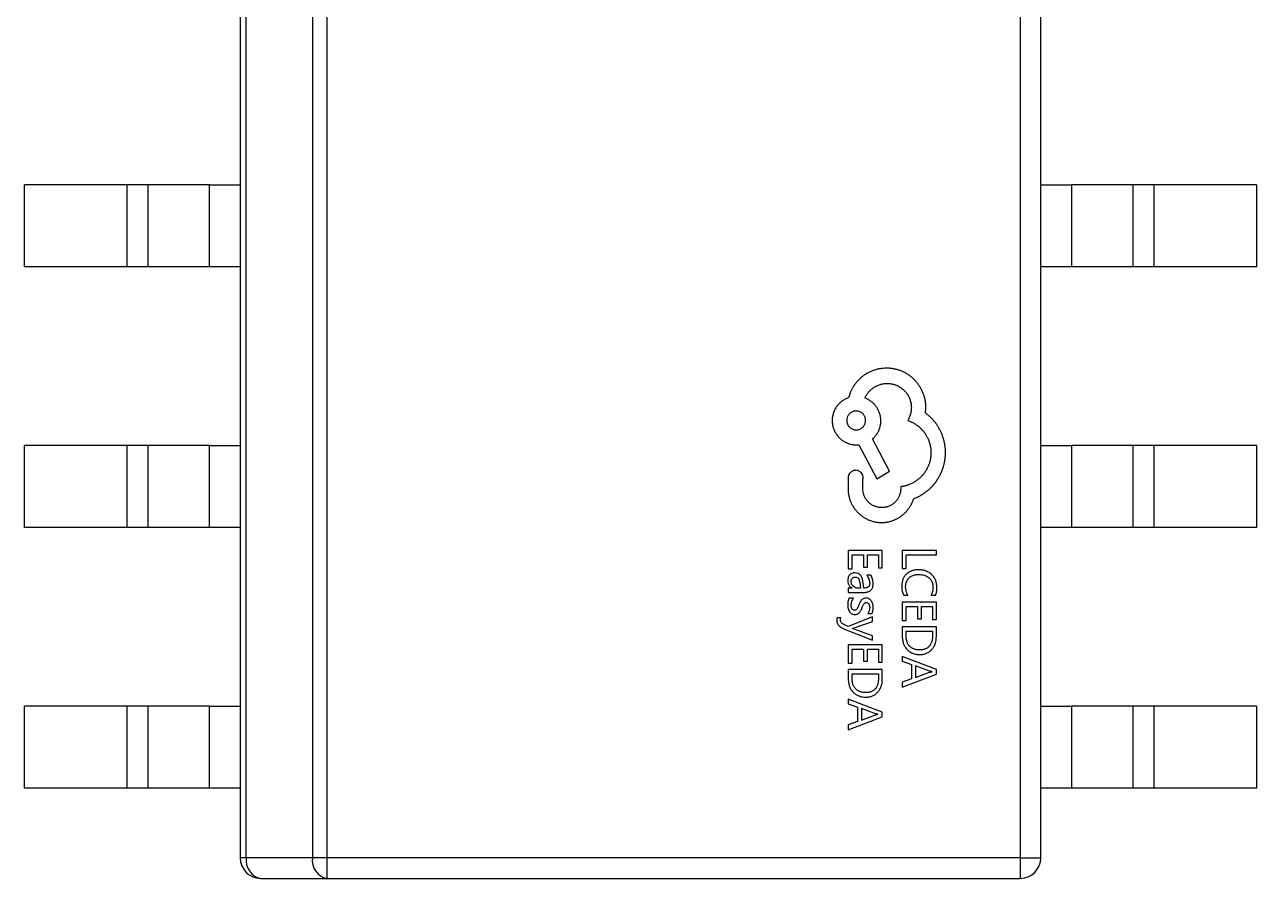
# Model space of a CAD drawing. Header units: millimetres. Extents: x 5 to 415, y 5 to 292.
# Drawn here: x 157.74 to 163.74, y 224.05 to 228.21 of the extents above; entities that cross this region are included whole.
import ezdxf

# ---------------------------------------------------------------- set-up
doc = ezdxf.new("R2010")
doc.units = ezdxf.units.MM

msp = doc.modelspace()

# ---------------------------------------------------------------- linework, layer by layer
at = {"color": 7, "linetype": 'Continuous', "lineweight": 25}
for p, q in [((158.7892, 232.8501), (158.7892, 224.1501)), ((158.8185, 224.1501), (158.8185, 232.8501)), ((159.1409, 232.8501), (159.1409, 224.1501)), ((159.2116, 232.8501), (159.2116, 224.1501)), ((162.5892, 232.8501), (162.5892, 224.1501)), ((162.6892, 224.1501), (162.6892, 232.8501)), ((157.7392, 227.0301), (157.7392, 227.4301)), ((158.2392, 227.4301), (157.7392, 227.4301)), ((158.2392, 227.0301), (158.2392, 227.4301)), ((158.3392, 227.4301), (158.2392, 227.4301)), ((158.3392, 227.4301), (158.3392, 227.0301)), ((158.6392, 227.4301), (158.3392, 227.4301)), ((158.6392, 227.4301), (158.7892, 227.4301)), ((158.6392, 227.0301), (158.6392, 227.4301)), ((162.6892, 227.4301), (162.8392, 227.4301)), ((162.8392, 227.4301), (162.8392, 227.0301)), ((163.1392, 227.4301), (162.8392, 227.4301)), ((163.1392, 227.0301), (163.1392, 227.4301)), ((163.2392, 227.4301), (163.1392, 227.4301)), ((163.2392, 227.4301), (163.2392, 227.0301)), ((163.7392, 227.4301), (163.2392, 227.4301)), ((163.7392, 227.4301), (163.7392, 227.0301)), ((158.2392, 227.0301), (157.7392, 227.0301)), ((158.3392, 227.0301), (158.2392, 227.0301)), ((158.6392, 227.0301), (158.3392, 227.0301)), ((158.7892, 227.0301), (158.6392, 227.0301)), ((162.8392, 227.0301), (162.6892, 227.0301)), ((163.1392, 227.0301), (162.8392, 227.0301)), ((163.2392, 227.0301), (163.1392, 227.0301)), ((163.7392, 227.0301), (163.2392, 227.0301)), ((157.7392, 225.7601), (157.7392, 226.1601)), ((158.2392, 226.1601), (157.7392, 226.1601)), ((158.2392, 225.7601), (158.2392, 226.1601)), ((158.3392, 226.1601), (158.2392, 226.1601)), ((158.3392, 226.1601), (158.3392, 225.7601)), ((158.6392, 226.1601), (158.3392, 226.1601)), ((158.6392, 226.1601), (158.7892, 226.1601)), ((158.6392, 225.7601), (158.6392, 226.1601)), ((161.7908, 226.1627), (161.8026, 226.1627)), ((161.8026, 226.1627), (161.8899, 225.9976)), ((161.9524, 226.0341), (161.8699, 226.1922)), ((162.6892, 226.1601), (162.8392, 226.1601)), ((162.8392, 226.1601), (162.8392, 225.7601)), ((163.1392, 226.1601), (162.8392, 226.1601)), ((163.1392, 225.7601), (163.1392, 226.1601)), ((163.2392, 226.1601), (163.1392, 226.1601)), ((163.2392, 226.1601), (163.2392, 225.7601)), ((163.7392, 226.1601), (163.2392, 226.1601)), ((163.7392, 226.1601), (163.7392, 225.7601)), ((161.8899, 225.9976), (161.9524, 226.0341)), ((161.7507, 226.0046), (161.7507, 225.935)), ((161.8227, 225.9421), (161.8227, 225.9952)), ((162.0067, 225.9586), (162.0067, 225.9492)), ((158.2392, 225.7601), (157.7392, 225.7601)), ((158.3392, 225.7601), (158.2392, 225.7601)), ((158.6392, 225.7601), (158.3392, 225.7601)), ((158.7892, 225.7601), (158.6392, 225.7601)), ((162.8392, 225.7601), (162.6892, 225.7601)), ((163.1392, 225.7601), (162.8392, 225.7601)), ((163.2392, 225.7601), (163.1392, 225.7601)), ((163.7392, 225.7601), (163.2392, 225.7601)), ((161.7513, 225.6482), (161.7513, 225.559)), ((161.9172, 225.6482), (161.7513, 225.6482)), ((161.7702, 225.6268), (161.826, 225.6268)), ((161.7702, 225.559), (161.7702, 225.6268)), ((161.826, 225.6268), (161.826, 225.5675)), ((161.845, 225.6268), (161.8981, 225.6268)), ((161.845, 225.5675), (161.845, 225.6268)), ((161.8981, 225.6268), (161.8981, 225.5628)), ((161.9172, 225.5628), (161.9172, 225.6482)), ((162.0145, 225.6482), (162.0145, 225.5607)), ((162.1804, 225.6482), (162.0145, 225.6482)), ((162.0334, 225.6268), (162.1804, 225.6268)), ((162.0334, 225.5607), (162.0334, 225.6268)), ((162.1804, 225.6268), (162.1804, 225.6482)), ((161.7513, 225.559), (161.7702, 225.559)), ((161.826, 225.5675), (161.845, 225.5675)), ((161.8981, 225.5628), (161.9172, 225.5628)), ((162.0145, 225.5607), (162.0334, 225.5607)), ((161.807, 225.4924), (161.8108, 225.4647)), ((161.8266, 225.4647), (161.8217, 225.4998)), ((161.8615, 225.5275), (161.8413, 225.5275)), ((161.7513, 225.4647), (161.7513, 225.4439)), ((161.7696, 225.4647), (161.7513, 225.4647)), ((161.7513, 225.4439), (161.8276, 225.4439)), ((161.8108, 225.4647), (161.7994, 225.4647)), ((162.0214, 225.4298), (162.0419, 225.4298)), ((162.154, 225.4298), (162.1764, 225.4298)), ((161.7769, 225.4158), (161.7555, 225.4158)), ((162.0145, 225.3965), (162.0145, 225.3073)), ((162.1804, 225.3965), (162.0145, 225.3965)), ((162.0334, 225.3751), (162.0892, 225.3751)), ((162.0334, 225.3073), (162.0334, 225.3751)), ((162.0892, 225.3751), (162.0892, 225.3158)), ((162.1082, 225.3751), (162.1613, 225.3751)), ((162.1082, 225.3158), (162.1082, 225.3751)), ((162.1613, 225.3751), (162.1613, 225.3111)), ((162.1804, 225.3111), (162.1804, 225.3965)), ((161.7157, 225.3206), (161.6972, 225.3206)), ((161.8698, 225.3249), (161.7516, 225.2784)), ((161.7807, 225.2707), (161.8698, 225.3017)), ((161.8471, 225.3414), (161.8673, 225.3414)), ((161.8698, 225.3017), (161.8698, 225.3249)), ((162.0145, 225.3073), (162.0334, 225.3073)), ((162.0892, 225.3158), (162.1082, 225.3158)), ((162.1613, 225.3111), (162.1804, 225.3111)), ((161.7516, 225.2784), (161.73, 225.2876)), ((161.7334, 225.265), (161.8698, 225.2112)), ((161.771, 225.2682), (161.7807, 225.2707)), ((161.8698, 225.2327), (161.7806, 225.2651)), ((162.0145, 225.276), (162.0145, 225.2304)), ((162.1804, 225.276), (162.0145, 225.276)), ((162.0334, 225.2546), (162.1613, 225.2546)), ((162.0334, 225.2305), (162.0334, 225.2546)), ((162.1613, 225.2546), (162.1613, 225.2295)), ((162.1804, 225.2287), (162.1804, 225.276)), ((161.7513, 225.1888), (161.7513, 225.0996)), ((161.9172, 225.1888), (161.7513, 225.1888)), ((161.8698, 225.2112), (161.8698, 225.2327)), ((161.9172, 225.1034), (161.9172, 225.1888)), ((161.7702, 225.1674), (161.826, 225.1674)), ((161.7702, 225.0996), (161.7702, 225.1674)), ((161.826, 225.1674), (161.826, 225.1081)), ((161.845, 225.1674), (161.8981, 225.1674)), ((161.845, 225.1081), (161.845, 225.1674)), ((161.8981, 225.1674), (161.8981, 225.1034)), ((162.0145, 225.1317), (162.0145, 225.1081)), ((162.1804, 225.0685), (162.0145, 225.1317)), ((161.7513, 225.0996), (161.7702, 225.0996)), ((161.7513, 225.0682), (161.7513, 225.0226)), ((161.9172, 225.0682), (161.7513, 225.0682)), ((161.826, 225.1081), (161.845, 225.1081)), ((161.8981, 225.1034), (161.9172, 225.1034)), ((161.9172, 225.0209), (161.9172, 225.0682)), ((162.0145, 225.1081), (162.0599, 225.0921)), ((162.0599, 225.0921), (162.0599, 225.023)), ((162.0786, 225.0853), (162.0786, 225.0297)), ((162.1476, 225.0605), (162.0786, 225.0853)), ((162.1804, 225.0456), (162.1804, 225.0685)), ((161.7702, 225.0468), (161.8981, 225.0468)), ((161.7702, 225.0227), (161.7702, 225.0468)), ((161.8981, 225.0468), (161.8981, 225.0218)), ((162.0145, 224.9825), (162.1804, 225.0456)), ((162.0599, 225.023), (162.0145, 225.0061)), ((162.0145, 225.0061), (162.0145, 224.9825)), ((162.0786, 225.0297), (162.1476, 225.0547)), ((157.7392, 224.4901), (157.7392, 224.8901)), ((158.2392, 224.8901), (157.7392, 224.8901)), ((158.2392, 224.4901), (158.2392, 224.8901)), ((158.3392, 224.8901), (158.2392, 224.8901)), ((158.3392, 224.8901), (158.3392, 224.4901)), ((158.6392, 224.8901), (158.3392, 224.8901)), ((158.6392, 224.8901), (158.7892, 224.8901)), ((158.6392, 224.4901), (158.6392, 224.8901)), ((161.7513, 224.924), (161.7513, 224.9003)), ((161.9172, 224.8608), (161.7513, 224.924)), ((161.7513, 224.9003), (161.7967, 224.8844)), ((161.7967, 224.8844), (161.7967, 224.8153)), ((162.6892, 224.8901), (162.8392, 224.8901)), ((162.8392, 224.8901), (162.8392, 224.4901)), ((163.1392, 224.8901), (162.8392, 224.8901)), ((163.1392, 224.4901), (163.1392, 224.8901)), ((163.2392, 224.8901), (163.1392, 224.8901)), ((163.2392, 224.8901), (163.2392, 224.4901)), ((163.7392, 224.8901), (163.2392, 224.8901)), ((163.7392, 224.8901), (163.7392, 224.4901)), ((161.7513, 224.7747), (161.9172, 224.8379)), ((161.8154, 224.8776), (161.8154, 224.8219)), ((161.8844, 224.8528), (161.8154, 224.8776)), ((161.8154, 224.8219), (161.8844, 224.847)), ((161.9172, 224.8379), (161.9172, 224.8608)), ((161.7967, 224.8153), (161.7513, 224.7984)), ((161.7513, 224.7984), (161.7513, 224.7747)), ((158.2392, 224.4901), (157.7392, 224.4901)), ((158.3392, 224.4901), (158.2392, 224.4901)), ((158.6392, 224.4901), (158.3392, 224.4901)), ((158.7892, 224.4901), (158.6392, 224.4901)), ((162.8392, 224.4901), (162.6892, 224.4901)), ((163.1392, 224.4901), (162.8392, 224.4901)), ((163.2392, 224.4901), (163.1392, 224.4901)), ((163.7392, 224.4901), (163.2392, 224.4901)), ((158.8185, 224.1501), (158.7892, 224.1501)), ((159.1409, 224.1501), (158.8185, 224.1501)), ((159.2116, 224.1501), (159.1409, 224.1501)), ((162.5892, 224.1501), (159.2116, 224.1501)), ((159.2116, 224.1501), (159.2116, 224.0501)), ((162.5892, 224.1501), (162.5892, 224.0501)), ((162.5892, 224.1501), (162.6892, 224.1501)), ((158.8892, 224.0501), (159.2116, 224.0501)), ((159.2116, 224.0501), (162.5892, 224.0501))]:
    msp.add_line(p, q, dxfattribs=at)
for centre, radius, start, end in [((158.8892, 224.1501), 0.1, 180, 270), ((158.9069, 224.1376), 0.0893, 171.95053, 258.57825), ((159.2293, 224.1376), 0.0893, 171.95053, 258.57825), ((162.5892, 224.1501), 0.1, 270, 0)]:
    msp.add_arc(centre, radius, start, end, dxfattribs=at)
for points, knots in [([(161.9383, 226.5366), (161.9376, 226.5366), (161.9343, 226.5366), (161.9256, 226.5363), (161.915, 226.5353), (161.9044, 226.5336), (161.8966, 226.532), (161.8888, 226.5301), (161.8811, 226.5278), (161.8735, 226.5253), (161.8661, 226.5224), (161.8587, 226.5192), (161.8515, 226.5158), (161.8421, 226.5107), (161.833, 226.5051), (161.8243, 226.499), (161.8172, 226.4935), (161.8124, 226.4894), (161.8097, 226.487)], [0, 0, 0, 0, 0.014197, 0.070997, 0.184674, 0.241474, 0.298274, 0.355074, 0.411874, 0.468674, 0.525473, 0.582273, 0.639073, 0.695873, 0.809545, 0.866345, 0.923145, 1, 1, 1, 1]), ([(162.0727, 226.4811), (162.0723, 226.4816), (162.0699, 226.484), (162.0636, 226.4899), (162.0553, 226.4967), (162.0467, 226.5029), (162.04, 226.5073), (162.0331, 226.5115), (162.0237, 226.5166), (162.0141, 226.5211), (162.0041, 226.525), (161.9965, 226.5276), (161.9889, 226.5298), (161.9811, 226.5318), (161.973, 226.5335), (161.9646, 226.5348), (161.953, 226.5362), (161.9442, 226.5364), (161.9383, 226.5366)], [0, 0, 0, 0, 0.013404, 0.067029, 0.174353, 0.227978, 0.281604, 0.335229, 0.388854, 0.496176, 0.549802, 0.603427, 0.657052, 0.710677, 0.764302, 0.822924, 0.881546, 1, 1, 1, 1]), ([(161.8097, 226.487), (161.8092, 226.4866), (161.8068, 226.4843), (161.8025, 226.4801), (161.797, 226.4743), (161.7917, 226.4683), (161.7867, 226.4621), (161.7827, 226.4567), (161.7789, 226.4512), (161.7753, 226.4456), (161.772, 226.4398), (161.7688, 226.434), (161.7658, 226.428), (161.7625, 226.4207), (161.76, 226.4145), (161.7577, 226.408), (161.7554, 226.4012), (161.7539, 226.3955), (161.7531, 226.3927)], [0, 0, 0, 0, 0.01792, 0.089613, 0.161307, 0.233002, 0.304696, 0.376392, 0.412233, 0.483929, 0.555625, 0.591466, 0.663162, 0.734857, 0.806552, 0.842393, 0.921121, 1, 1, 1, 1]), ([(161.8321, 226.3915), (161.8324, 226.3921), (161.8338, 226.3951), (161.8366, 226.4005), (161.8407, 226.4073), (161.8468, 226.4161), (161.8538, 226.4242), (161.8615, 226.4317), (161.8676, 226.4368), (161.874, 226.4416), (161.8808, 226.4459), (161.8878, 226.4498), (161.8951, 226.4531), (161.9025, 226.456), (161.9102, 226.4583), (161.918, 226.4601), (161.9281, 226.4618), (161.9357, 226.4621), (161.9406, 226.4623)], [0, 0, 0, 0, 0.014617, 0.073117, 0.131616, 0.190115, 0.307299, 0.365799, 0.424298, 0.482798, 0.541299, 0.5998, 0.658302, 0.716804, 0.775306, 0.833809, 0.892312, 1, 1, 1, 1]), ([(161.9406, 226.4623), (161.9413, 226.4623), (161.9446, 226.4622), (161.9493, 226.462), (161.9559, 226.4613), (161.9612, 226.4605), (161.9677, 226.4591), (161.9729, 226.4578), (161.9793, 226.4558), (161.9843, 226.4539), (161.9904, 226.4512), (161.9952, 226.4489), (161.9998, 226.4463), (162.0044, 226.4435), (162.0088, 226.4405), (162.0141, 226.4365), (162.0182, 226.433), (162.0231, 226.4285), (162.0268, 226.4247), (162.0304, 226.4207), (162.0338, 226.4166), (162.037, 226.4123), (162.0407, 226.4067), (162.0434, 226.4021), (162.0465, 226.3962), (162.0488, 226.3914), (162.0508, 226.3865), (162.0526, 226.3814), (162.0542, 226.3763), (162.0558, 226.3699), (162.0569, 226.3646), (162.0578, 226.3582), (162.0584, 226.3519), (162.0585, 226.3468), (162.0586, 226.3443)], [0, 0, 0, 0, 0.010802, 0.054035, 0.075643, 0.118876, 0.140483, 0.183717, 0.205324, 0.248558, 0.270165, 0.313398, 0.335005, 0.356612, 0.399845, 0.421452, 0.464685, 0.486292, 0.529524, 0.551131, 0.572738, 0.615971, 0.637578, 0.680811, 0.702418, 0.745651, 0.767258, 0.788866, 0.832099, 0.853707, 0.89694, 0.918547, 0.95919, 1, 1, 1, 1]), ([(162.1293, 226.3455), (162.1293, 226.3462), (162.1293, 226.3495), (162.1291, 226.3582), (162.1281, 226.3688), (162.1264, 226.3793), (162.1248, 226.3872), (162.1229, 226.395), (162.1199, 226.4052), (162.1163, 226.4153), (162.112, 226.4251), (162.1085, 226.4322), (162.1047, 226.4393), (162.0992, 226.4485), (162.0932, 226.4573), (162.0867, 226.4657), (162.0805, 226.4731), (162.0757, 226.4781), (162.0727, 226.4811)], [0, 0, 0, 0, 0.01326, 0.066309, 0.172479, 0.225529, 0.278579, 0.331629, 0.384679, 0.49085, 0.5439, 0.59695, 0.65, 0.70305, 0.809217, 0.862266, 0.915316, 1, 1, 1, 1]), ([(161.7531, 226.3927), (161.7525, 226.3925), (161.7493, 226.3914), (161.7412, 226.3883), (161.7316, 226.3834), (161.7227, 226.3776), (161.7163, 226.3727), (161.7103, 226.3675), (161.7046, 226.3618), (161.6993, 226.3558), (161.6929, 226.3472), (161.6873, 226.3381), (161.6827, 226.3284), (161.6798, 226.321), (161.6773, 226.3134), (161.6754, 226.3056), (161.6734, 226.2947), (161.6731, 226.2863), (161.6729, 226.2806)], [0, 0, 0, 0, 0.013585, 0.067955, 0.176899, 0.231269, 0.285638, 0.340008, 0.394376, 0.448745, 0.503113, 0.612039, 0.666407, 0.720775, 0.775143, 0.82951, 0.883877, 1, 1, 1, 1]), ([(161.91, 226.2806), (161.91, 226.2813), (161.9099, 226.2846), (161.9095, 226.2933), (161.9078, 226.3039), (161.9051, 226.3142), (161.9025, 226.3218), (161.8994, 226.3292), (161.8958, 226.3364), (161.8918, 226.3433), (161.8857, 226.3521), (161.8788, 226.3603), (161.8712, 226.3678), (161.8651, 226.373), (161.8587, 226.3778), (161.8519, 226.3821), (161.8432, 226.387), (161.8364, 226.3897), (161.8321, 226.3915)], [0, 0, 0, 0, 0.013883, 0.069444, 0.180768, 0.23633, 0.291891, 0.347451, 0.403011, 0.458571, 0.51413, 0.625432, 0.680991, 0.736549, 0.792108, 0.847667, 0.903227, 1, 1, 1, 1]), ([(161.8357, 226.2818), (161.8357, 226.2825), (161.8356, 226.2858), (161.8345, 226.2943), (161.8305, 226.3041), (161.8243, 226.3123), (161.8188, 226.3177), (161.8125, 226.322), (161.8033, 226.3263), (161.7931, 226.3282), (161.7829, 226.3275), (161.7755, 226.3258), (161.7685, 226.3229), (161.7599, 226.3175), (161.7528, 226.31), (161.7477, 226.3012), (161.7445, 226.2925), (161.744, 226.2859), (161.7437, 226.2818)], [0, 0, 0, 0, 0.013878, 0.069594, 0.176493, 0.229597, 0.282702, 0.335565, 0.387894, 0.493681, 0.546541, 0.599021, 0.65128, 0.703536, 0.809128, 0.862576, 0.915576, 1, 1, 1, 1]), ([(162.0586, 226.3443), (162.0586, 226.3436), (162.0586, 226.3403), (162.0582, 226.3343), (162.0572, 226.3264), (162.0557, 226.3185), (162.0536, 226.3108), (162.0511, 226.3032), (162.0472, 226.2933), (162.0434, 226.2864), (162.0409, 226.2818)], [0, 0, 0, 0, 0.030435, 0.152253, 0.274062, 0.395864, 0.517663, 0.639459, 0.761255, 1, 1, 1, 1]), ([(162.127, 226.3184), (162.1271, 226.319), (162.1275, 226.3223), (162.1283, 226.3285), (162.1292, 226.3369), (162.1293, 226.3426), (162.1293, 226.3455)], [0, 0, 0, 0, 0.073401, 0.367008, 0.683048, 1, 1, 1, 1]), ([(161.6729, 226.2806), (161.6729, 226.28), (161.6729, 226.2766), (161.6732, 226.272), (161.6738, 226.2653), (161.6747, 226.26), (161.676, 226.2535), (161.6774, 226.2483), (161.6794, 226.242), (161.6813, 226.237), (161.6839, 226.2309), (161.6863, 226.2261), (161.6889, 226.2214), (161.6917, 226.2169), (161.6947, 226.2125), (161.6987, 226.2071), (161.7021, 226.203), (161.7067, 226.1981), (161.7105, 226.1944), (161.7145, 226.1909), (161.7186, 226.1875), (161.7229, 226.1843), (161.7284, 226.1806), (161.733, 226.1779), (161.7389, 226.1747), (161.7438, 226.1725), (161.7487, 226.1705), (161.7537, 226.1686), (161.7588, 226.1671), (161.7653, 226.1654), (161.7705, 226.1644), (161.777, 226.1635), (161.7833, 226.1628), (161.7883, 226.1627), (161.7908, 226.1627)], [0, 0, 0, 0, 0.010802, 0.054035, 0.075643, 0.118876, 0.140483, 0.183717, 0.205324, 0.248558, 0.270165, 0.313398, 0.335005, 0.356612, 0.399845, 0.421452, 0.464685, 0.486292, 0.529524, 0.551131, 0.572738, 0.615971, 0.637578, 0.680811, 0.702418, 0.745651, 0.767258, 0.788866, 0.832099, 0.853707, 0.89694, 0.918547, 0.95919, 1, 1, 1, 1]), ([(161.7437, 226.2818), (161.7437, 226.2811), (161.7437, 226.2778), (161.7448, 226.2694), (161.7488, 226.2597), (161.7548, 226.2515), (161.7602, 226.2462), (161.7664, 226.2419), (161.7756, 226.2375), (161.7857, 226.2355), (161.7959, 226.236), (161.8033, 226.2376), (161.8104, 226.2405), (161.819, 226.2458), (161.8263, 226.2532), (161.8314, 226.262), (161.8348, 226.2708), (161.8353, 226.2776), (161.8357, 226.2818)], [0, 0, 0, 0, 0.013878, 0.069589, 0.175256, 0.227591, 0.279922, 0.332252, 0.384583, 0.490375, 0.543077, 0.59561, 0.647859, 0.700104, 0.805676, 0.859104, 0.912139, 1, 1, 1, 1]), ([(161.8699, 226.1922), (161.8704, 226.1926), (161.8729, 226.1948), (161.8772, 226.1989), (161.8817, 226.2039), (161.8859, 226.209), (161.8891, 226.2134), (161.8928, 226.2189), (161.8955, 226.2235), (161.8985, 226.2295), (161.9007, 226.2343), (161.9031, 226.2406), (161.9052, 226.2469), (161.9069, 226.2534), (161.9082, 226.2599), (161.909, 226.2652), (161.9098, 226.2725), (161.9099, 226.2772), (161.91, 226.2806)], [0, 0, 0, 0, 0.019963, 0.09986, 0.179758, 0.219687, 0.299584, 0.339514, 0.41941, 0.459339, 0.539234, 0.579164, 0.659059, 0.738952, 0.778882, 0.858775, 0.898704, 1, 1, 1, 1]), ([(162.0409, 226.2818), (162.0415, 226.2816), (162.0447, 226.2805), (162.0503, 226.2784), (162.0564, 226.2757), (162.0624, 226.2728), (162.0683, 226.2698), (162.0741, 226.2664), (162.0797, 226.2628), (162.0841, 226.2598), (162.0895, 226.2559), (162.0947, 226.2517), (162.0997, 226.2473), (162.1046, 226.2427), (162.1083, 226.2389), (162.1129, 226.234), (162.1172, 226.2289), (162.1213, 226.2237), (162.1251, 226.2182), (162.1281, 226.2138), (162.1316, 226.2081), (162.1348, 226.2023), (162.1378, 226.1963), (162.1406, 226.1903), (162.1426, 226.1853), (162.1449, 226.1791), (162.147, 226.1727), (162.1488, 226.1663), (162.1503, 226.1598), (162.1516, 226.1533), (162.1526, 226.1467), (162.1534, 226.1398), (162.154, 226.1326), (162.1541, 226.1267), (162.1541, 226.1238)], [0, 0, 0, 0, 0.00963, 0.048161, 0.086692, 0.105953, 0.144484, 0.183015, 0.202277, 0.240808, 0.260069, 0.2986, 0.337131, 0.356393, 0.394924, 0.414186, 0.452717, 0.491248, 0.51051, 0.549041, 0.568303, 0.606834, 0.645366, 0.664627, 0.703159, 0.72242, 0.760952, 0.799483, 0.818744, 0.857276, 0.895807, 0.915068, 0.957478, 1, 1, 1, 1]), ([(162.1789, 226.2665), (162.1785, 226.267), (162.1766, 226.2697), (162.1713, 226.2766), (162.1644, 226.2848), (162.157, 226.2924), (162.1512, 226.298), (162.1453, 226.3034), (162.1373, 226.3103), (162.1311, 226.3152), (162.127, 226.3184)], [0, 0, 0, 0, 0.027147, 0.135761, 0.353114, 0.46172, 0.570324, 0.678925, 0.787524, 1, 1, 1, 1]), ([(162.2249, 226.1249), (162.2249, 226.1256), (162.2249, 226.1289), (162.2247, 226.1376), (162.2239, 226.1483), (162.2225, 226.1588), (162.2213, 226.1668), (162.2192, 226.1772), (162.2167, 226.1876), (162.2136, 226.1978), (162.211, 226.2054), (162.2082, 226.2129), (162.2051, 226.2203), (162.2007, 226.23), (162.1959, 226.2395), (162.1905, 226.2487), (162.1854, 226.257), (162.1814, 226.2628), (162.1789, 226.2665)], [0, 0, 0, 0, 0.013223, 0.06612, 0.171958, 0.224855, 0.277753, 0.33065, 0.43649, 0.489388, 0.542285, 0.595182, 0.648079, 0.700976, 0.806811, 0.859708, 0.912604, 1, 1, 1, 1]), ([(162.1541, 226.1238), (162.1541, 226.1231), (162.1541, 226.1198), (162.1539, 226.1138), (162.1532, 226.1058), (162.1521, 226.0978), (162.1507, 226.09), (162.1489, 226.0822), (162.1467, 226.0745), (162.1441, 226.0669), (162.1411, 226.0595), (162.1378, 226.0522), (162.1342, 226.045), (162.1302, 226.0381), (162.1259, 226.0314), (162.1212, 226.0248), (162.1171, 226.0196), (162.1128, 226.0145), (162.1083, 226.0095), (162.1027, 226.0039), (162.0968, 225.9985), (162.0906, 225.9934), (162.0842, 225.9885), (162.0787, 225.9848), (162.0731, 225.9812), (162.0673, 225.9779), (162.0602, 225.9742), (162.0529, 225.9709), (162.0455, 225.9679), (162.0379, 225.9653), (162.0302, 225.963), (162.0225, 225.9612), (162.0146, 225.9597), (162.0093, 225.959), (162.0067, 225.9586)], [0, 0, 0, 0, 0.008263, 0.041326, 0.074389, 0.107452, 0.140515, 0.173578, 0.206641, 0.239704, 0.272766, 0.305829, 0.338892, 0.371954, 0.405017, 0.438079, 0.471142, 0.48767, 0.520732, 0.553794, 0.586857, 0.619919, 0.652982, 0.686044, 0.702572, 0.735634, 0.768697, 0.80176, 0.834822, 0.867885, 0.900948, 0.934011, 0.966966, 1, 1, 1, 1]), ([(162.1636, 225.9645), (162.164, 225.965), (162.1662, 225.9676), (162.1691, 225.9712), (162.1733, 225.9764), (162.1765, 225.9806), (162.1796, 225.985), (162.1826, 225.9894), (162.1856, 225.9938), (162.1884, 225.9983), (162.1912, 226.0029), (162.1938, 226.0075), (162.197, 226.0134), (162.1994, 226.0181), (162.2018, 226.0229), (162.204, 226.0278), (162.2061, 226.0327), (162.2081, 226.0376), (162.21, 226.0426), (162.2118, 226.0476), (162.2135, 226.0527), (162.2151, 226.0578), (162.2166, 226.0629), (162.2182, 226.0694), (162.2194, 226.0746), (162.2205, 226.0798), (162.2215, 226.085), (162.2223, 226.0903), (162.223, 226.0956), (162.2237, 226.1009), (162.2242, 226.1062), (162.2245, 226.1115), (162.2248, 226.1173), (162.2248, 226.1218), (162.2249, 226.1249)], [0, 0, 0, 0, 0.0114, 0.057004, 0.079803, 0.125407, 0.148207, 0.171007, 0.216611, 0.239411, 0.262211, 0.307815, 0.330615, 0.376219, 0.399019, 0.421819, 0.467424, 0.490224, 0.513024, 0.558628, 0.581428, 0.604228, 0.649833, 0.672633, 0.718238, 0.741038, 0.763838, 0.809443, 0.832243, 0.855043, 0.900648, 0.923448, 0.946248, 1, 1, 1, 1]), ([(161.7873, 226.0388), (161.7866, 226.0388), (161.7833, 226.0388), (161.7779, 226.0378), (161.7716, 226.0353), (161.7663, 226.0322), (161.76, 226.027), (161.7551, 226.0202), (161.7517, 226.012), (161.7511, 226.0073), (161.7507, 226.0046)], [0, 0, 0, 0, 0.036466, 0.183235, 0.294616, 0.405973, 0.517319, 0.742319, 0.855796, 1, 1, 1, 1]), ([(161.8239, 226.0023), (161.8239, 226.0029), (161.8238, 226.0063), (161.8229, 226.0116), (161.8198, 226.0199), (161.815, 226.0267), (161.8088, 226.032), (161.8035, 226.0352), (161.7965, 226.0381), (161.7909, 226.0385), (161.7873, 226.0388)], [0, 0, 0, 0, 0.034955, 0.175598, 0.281109, 0.494338, 0.60162, 0.708505, 0.813903, 1, 1, 1, 1]), ([(161.8227, 225.9952), (161.8227, 225.9959), (161.8229, 225.9972), (161.8235, 225.9995), (161.8237, 226.0012), (161.8239, 226.0023)], [0, 0, 0, 0, 0.280313, 0.558951, 1, 1, 1, 1]), ([(162.0704, 225.9008), (162.071, 225.9011), (162.0741, 225.9022), (162.0797, 225.9045), (162.087, 225.9077), (162.0942, 225.9112), (162.1013, 225.915), (162.1071, 225.9183), (162.1127, 225.9218), (162.1183, 225.9254), (162.1249, 225.93), (162.1313, 225.9348), (162.1365, 225.9389), (162.1416, 225.9432), (162.1466, 225.9476), (162.1525, 225.9531), (162.1581, 225.9587), (162.1617, 225.9626), (162.1636, 225.9645)], [0, 0, 0, 0, 0.017554, 0.087784, 0.158013, 0.228241, 0.298469, 0.368697, 0.403807, 0.474034, 0.544261, 0.614487, 0.684713, 0.719823, 0.790049, 0.860274, 0.930105, 1, 1, 1, 1]), ([(161.7507, 225.935), (161.7508, 225.9344), (161.7511, 225.9311), (161.7518, 225.9251), (161.7532, 225.9172), (161.7549, 225.9094), (161.7571, 225.9017), (161.7596, 225.8941), (161.7625, 225.8866), (161.7657, 225.8793), (161.7693, 225.8721), (161.7732, 225.8652), (161.7775, 225.8584), (161.7821, 225.8518), (161.787, 225.8455), (161.7923, 225.8394), (161.7978, 225.8334), (161.8018, 225.8296), (161.8038, 225.8277)], [0, 0, 0, 0, 0.016323, 0.081634, 0.146944, 0.212255, 0.277566, 0.342877, 0.408188, 0.473499, 0.538809, 0.60412, 0.66943, 0.73474, 0.80005, 0.865359, 0.932602, 1, 1, 1, 1]), ([(161.9147, 225.8572), (161.914, 225.8572), (161.9107, 225.8572), (161.9022, 225.8578), (161.8919, 225.8597), (161.8821, 225.8629), (161.875, 225.8659), (161.8681, 225.8695), (161.8616, 225.8736), (161.8554, 225.8783), (161.8497, 225.8834), (161.8444, 225.8891), (161.8396, 225.8951), (161.834, 225.9036), (161.8295, 225.9127), (161.8263, 225.9222), (161.8239, 225.9312), (161.8232, 225.9379), (161.8227, 225.9421)], [0, 0, 0, 0, 0.014519, 0.072645, 0.184998, 0.241031, 0.297064, 0.353097, 0.40913, 0.465164, 0.521197, 0.577231, 0.633265, 0.689299, 0.798494, 0.852949, 0.907404, 1, 1, 1, 1]), ([(162.0067, 225.9492), (162.0067, 225.9485), (162.0067, 225.9452), (162.0061, 225.9368), (162.0042, 225.9267), (162.001, 225.9171), (161.9981, 225.9101), (161.9934, 225.9011), (161.9876, 225.8928), (161.9809, 225.8852), (161.9754, 225.88), (161.9695, 225.8752), (161.9633, 225.871), (161.9545, 225.866), (161.9451, 225.8621), (161.9353, 225.8594), (161.926, 225.8577), (161.9191, 225.8574), (161.9147, 225.8572)], [0, 0, 0, 0, 0.013851, 0.069304, 0.174376, 0.226776, 0.279176, 0.331575, 0.43664, 0.489039, 0.541437, 0.593836, 0.646235, 0.698634, 0.803705, 0.856105, 0.908505, 1, 1, 1, 1]), ([(161.9159, 225.7841), (161.9165, 225.7841), (161.9199, 225.7842), (161.9259, 225.7845), (161.9338, 225.7853), (161.9404, 225.7864), (161.947, 225.7876), (161.9522, 225.7889), (161.9586, 225.7906), (161.965, 225.7926), (161.9712, 225.7949), (161.9774, 225.7975), (161.9822, 225.7997), (161.9882, 225.8027), (161.9941, 225.8059), (161.9997, 225.8093), (162.0053, 225.813), (162.0097, 225.8161), (162.0149, 225.8202), (162.0201, 225.8244), (162.025, 225.8289), (162.0298, 225.8336), (162.0335, 225.8374), (162.0379, 225.8424), (162.0422, 225.8476), (162.0462, 225.8529), (162.05, 225.8584), (162.0529, 225.8628), (162.0563, 225.8686), (162.0595, 225.8744), (162.0624, 225.8804), (162.0652, 225.8866), (162.0678, 225.893), (162.0695, 225.8982), (162.0704, 225.9008)], [0, 0, 0, 0, 0.009679, 0.048405, 0.087131, 0.125857, 0.145215, 0.183941, 0.2033, 0.242025, 0.280751, 0.300109, 0.338835, 0.358193, 0.396918, 0.435643, 0.455001, 0.493726, 0.513084, 0.551809, 0.590533, 0.609892, 0.648616, 0.667975, 0.706699, 0.745424, 0.764782, 0.803507, 0.822865, 0.86159, 0.900315, 0.919673, 0.959786, 1, 1, 1, 1]), ([(161.8038, 225.8277), (161.8043, 225.8273), (161.8068, 225.825), (161.8113, 225.8211), (161.8177, 225.8162), (161.8242, 225.8116), (161.831, 225.8073), (161.838, 225.8034), (161.8451, 225.7998), (161.8524, 225.7966), (161.8599, 225.7937), (161.8675, 225.7912), (161.8752, 225.7891), (161.883, 225.7873), (161.8909, 225.7859), (161.899, 225.7849), (161.9073, 225.7842), (161.913, 225.7841), (161.9159, 225.7841)], [0, 0, 0, 0, 0.016252, 0.081278, 0.146305, 0.211331, 0.276358, 0.341384, 0.40641, 0.471437, 0.536463, 0.601489, 0.666515, 0.731541, 0.796567, 0.861592, 0.930706, 1, 1, 1, 1]), ([(162.0943, 225.554), (162.0936, 225.554), (162.0903, 225.5539), (162.0816, 225.5535), (162.071, 225.5519), (162.062, 225.5492), (162.0558, 225.5468), (162.0497, 225.544), (162.042, 225.5393), (162.0371, 225.5351), (162.0343, 225.5327)], [0, 0, 0, 0, 0.030679, 0.153456, 0.399623, 0.522466, 0.58384, 0.706719, 0.829611, 1, 1, 1, 1]), ([(162.1587, 225.53), (162.1583, 225.5305), (162.1559, 225.5328), (162.1513, 225.5367), (162.1447, 225.5412), (162.1358, 225.546), (162.1267, 225.5495), (162.1175, 225.5518), (162.1106, 225.5529), (162.1028, 225.5538), (162.0974, 225.5539), (162.0943, 225.554)], [0, 0, 0, 0, 0.028337, 0.141813, 0.255298, 0.368782, 0.568977, 0.668782, 0.768577, 0.868361, 1, 1, 1, 1]), ([(161.7579, 225.5289), (161.7574, 225.5284), (161.7552, 225.5259), (161.7523, 225.5212), (161.7491, 225.5125), (161.7488, 225.506), (161.7485, 225.5015)], [0, 0, 0, 0, 0.067672, 0.340291, 0.55427, 1, 1, 1, 1]), ([(161.7485, 225.5015), (161.7485, 225.5009), (161.7486, 225.4975), (161.7491, 225.4929), (161.7505, 225.4877), (161.7522, 225.4833), (161.7548, 225.4785), (161.7586, 225.4737), (161.7626, 225.47), (161.7663, 225.4672), (161.7686, 225.4659), (161.7697, 225.4652)], [0, 0, 0, 0, 0.045164, 0.226435, 0.316857, 0.407295, 0.545226, 0.683133, 0.820958, 0.910197, 1, 1, 1, 1]), ([(161.783, 225.5391), (161.7824, 225.5391), (161.779, 225.5391), (161.7722, 225.5381), (161.764, 225.5348), (161.7596, 225.5306), (161.7579, 225.5289)], [0, 0, 0, 0, 0.071616, 0.359375, 0.737601, 1, 1, 1, 1]), ([(161.7656, 225.4962), (161.7656, 225.4968), (161.7656, 225.5002), (161.7666, 225.506), (161.7695, 225.5101), (161.7709, 225.512)], [0, 0, 0, 0, 0.117318, 0.591515, 1, 1, 1, 1]), ([(161.7752, 225.4736), (161.7748, 225.4741), (161.7723, 225.4764), (161.7687, 225.4813), (161.766, 225.4887), (161.7657, 225.4938), (161.7656, 225.4962)], [0, 0, 0, 0, 0.079253, 0.399066, 0.719237, 1, 1, 1, 1]), ([(161.7709, 225.512), (161.7714, 225.5125), (161.7731, 225.5144), (161.777, 225.5169), (161.7815, 225.518), (161.7841, 225.518), (161.7847, 225.518)], [0, 0, 0, 0, 0.12901, 0.501438, 0.869113, 1, 1, 1, 1]), ([(161.8217, 225.4998), (161.8206, 225.5057), (161.8186, 225.5163), (161.8115, 225.5278), (161.8042, 225.5338), (161.7955, 225.5382), (161.7881, 225.5387), (161.783, 225.5391)], [0, 0, 0, 0, 0.290711, 0.529971, 0.641214, 0.753447, 1, 1, 1, 1]), ([(161.7847, 225.518), (161.7854, 225.518), (161.7888, 225.518), (161.7944, 225.5169), (161.7981, 225.5139), (161.7997, 225.5125)], [0, 0, 0, 0, 0.122305, 0.618252, 1, 1, 1, 1]), ([(161.7997, 225.5125), (161.8002, 225.512), (161.8014, 225.5106), (161.8033, 225.5073), (161.8056, 225.5011), (161.8065, 225.4958), (161.807, 225.4924)], [0, 0, 0, 0, 0.09249, 0.253814, 0.528023, 1, 1, 1, 1]), ([(161.8556, 225.4887), (161.8556, 225.488), (161.8556, 225.4847), (161.8546, 225.4792), (161.8512, 225.473), (161.8468, 225.4692), (161.8418, 225.4668), (161.8353, 225.465), (161.83, 225.4648), (161.8266, 225.4647)], [0, 0, 0, 0, 0.046558, 0.234517, 0.383352, 0.532446, 0.631181, 0.767167, 1, 1, 1, 1]), ([(161.8276, 225.4439), (161.8282, 225.4439), (161.8316, 225.4439), (161.8376, 225.4444), (161.8452, 225.4458), (161.8518, 225.4481), (161.8587, 225.4519), (161.864, 225.457), (161.8692, 225.4655), (161.8715, 225.4734), (161.8724, 225.4815), (161.8725, 225.485), (161.8725, 225.4867)], [0, 0, 0, 0, 0.028125, 0.140758, 0.253503, 0.353047, 0.434793, 0.584885, 0.658402, 0.851435, 0.925473, 1, 1, 1, 1]), ([(161.8413, 225.5275), (161.8455, 225.5216), (161.8537, 225.5099), (161.855, 225.4957), (161.8556, 225.4887)], [0, 0, 0, 0, 0.5097, 1, 1, 1, 1]), ([(161.8725, 225.4867), (161.8721, 225.4942), (161.8713, 225.5086), (161.8647, 225.5213), (161.8615, 225.5275)], [0, 0, 0, 0, 0.515166, 1, 1, 1, 1]), ([(162.0343, 225.5327), (162.0308, 225.529), (162.0239, 225.5216), (162.014, 225.5027), (162.0126, 225.4866), (162.0117, 225.4757)], [0, 0, 0, 0, 0.2419, 0.482058, 1, 1, 1, 1]), ([(162.0308, 225.4726), (162.0308, 225.4732), (162.0308, 225.4766), (162.0313, 225.4826), (162.0326, 225.4892), (162.0347, 225.4955), (162.0369, 225.5004), (162.0396, 225.505), (162.0429, 225.5098), (162.046, 225.513), (162.0482, 225.5152)], [0, 0, 0, 0, 0.0421709, 0.2111052, 0.380133, 0.4645219, 0.6336736, 0.7180713, 0.8024677, 1, 1, 1, 1]), ([(162.0482, 225.5152), (162.0487, 225.5156), (162.0512, 225.5179), (162.055, 225.5207), (162.0607, 225.5241), (162.0668, 225.5269), (162.0732, 225.5288), (162.0799, 225.5303), (162.0869, 225.5313), (162.0927, 225.5314), (162.0956, 225.5315)], [0, 0, 0, 0, 0.039027, 0.195515, 0.273607, 0.430053, 0.586432, 0.664504, 0.831454, 1, 1, 1, 1]), ([(162.0956, 225.5315), (162.1051, 225.5308), (162.119, 225.5298), (162.1356, 225.5222), (162.1422, 225.5167), (162.1454, 225.5141)], [0, 0, 0, 0, 0.52714, 0.76579, 1, 1, 1, 1]), ([(162.1454, 225.5141), (162.1459, 225.5136), (162.1483, 225.5113), (162.1523, 225.5067), (162.1559, 225.5011), (162.1589, 225.4951), (162.1608, 225.4901), (162.1625, 225.4836), (162.1636, 225.477), (162.1638, 225.4716), (162.1638, 225.4688)], [0, 0, 0, 0, 0.0398157, 0.1994125, 0.3590607, 0.4387339, 0.5983727, 0.6780376, 0.8379436, 1, 1, 1, 1]), ([(162.1832, 225.4691), (162.1821, 225.4806), (162.1806, 225.4976), (162.1699, 225.5177), (162.1625, 225.5259), (162.1587, 225.53)], [0, 0, 0, 0, 0.509421, 0.752058, 1, 1, 1, 1]), ([(161.7994, 225.4647), (161.7987, 225.4647), (161.7954, 225.4647), (161.7903, 225.4655), (161.7825, 225.468), (161.7781, 225.4714), (161.7752, 225.4736)], [0, 0, 0, 0, 0.075963, 0.381216, 0.588002, 1, 1, 1, 1]), ([(162.0117, 225.4757), (162.012, 225.4671), (162.0125, 225.4512), (162.0185, 225.4365), (162.0214, 225.4298)], [0, 0, 0, 0, 0.537248, 1, 1, 1, 1]), ([(162.0419, 225.4298), (162.0415, 225.4303), (162.0398, 225.4332), (162.0378, 225.4374), (162.0358, 225.4423), (162.0341, 225.4474), (162.0328, 225.4526), (162.0316, 225.459), (162.0309, 225.4652), (162.0308, 225.4701), (162.0308, 225.4726)], [0, 0, 0, 0, 0.044646, 0.22349, 0.312806, 0.40212, 0.580915, 0.670222, 0.834615, 1, 1, 1, 1]), ([(162.1638, 225.4688), (162.1638, 225.4682), (162.1638, 225.4648), (162.1635, 225.4602), (162.1628, 225.4549), (162.162, 225.451), (162.1608, 225.4458), (162.1591, 225.4407), (162.1567, 225.4349), (162.155, 225.4317), (162.154, 225.4298)], [0, 0, 0, 0, 0.049077, 0.245572, 0.343749, 0.441927, 0.540107, 0.736672, 0.834854, 1, 1, 1, 1]), ([(162.1764, 225.4298), (162.1766, 225.4304), (162.1779, 225.4334), (162.1798, 225.4392), (162.1812, 225.4457), (162.1821, 225.451), (162.1826, 225.456), (162.1831, 225.462), (162.1831, 225.4667), (162.1832, 225.4691)], [0, 0, 0, 0, 0.0498129, 0.2493763, 0.4488229, 0.5484553, 0.6480842, 0.8238076, 1, 1, 1, 1]), ([(161.7555, 225.4158), (161.7552, 225.4152), (161.7537, 225.4122), (161.7516, 225.4065), (161.7491, 225.3964), (161.7487, 225.3887), (161.7485, 225.3836)], [0, 0, 0, 0, 0.060331, 0.30214, 0.543862, 1, 1, 1, 1]), ([(161.7485, 225.3836), (161.7485, 225.3829), (161.7485, 225.3796), (161.7489, 225.3736), (161.7504, 225.3657), (161.753, 225.3573), (161.7561, 225.352), (161.7579, 225.3491)], [0, 0, 0, 0, 0.05507, 0.275588, 0.496239, 0.71708, 1, 1, 1, 1]), ([(161.7655, 225.3816), (161.7655, 225.3822), (161.7655, 225.3856), (161.7665, 225.3943), (161.7701, 225.4054), (161.775, 225.4129), (161.7769, 225.4158)], [0, 0, 0, 0, 0.054673, 0.273892, 0.715931, 1, 1, 1, 1]), ([(161.7815, 225.3571), (161.7808, 225.3571), (161.7785, 225.3572), (161.7746, 225.3582), (161.7705, 225.3613), (161.7672, 225.367), (161.7657, 225.374), (161.7655, 225.3793), (161.7655, 225.3816)], [0, 0, 0, 0, 0.060561, 0.211155, 0.358298, 0.519484, 0.793916, 1, 1, 1, 1]), ([(161.7928, 225.3624), (161.7923, 225.3619), (161.791, 225.3604), (161.788, 225.3583), (161.7845, 225.3572), (161.7822, 225.3571), (161.7815, 225.3571)], [0, 0, 0, 0, 0.155475, 0.468891, 0.841564, 1, 1, 1, 1]), ([(161.8034, 225.3842), (161.8032, 225.3835), (161.802, 225.3804), (161.7998, 225.3751), (161.7968, 225.3683), (161.7941, 225.3644), (161.7928, 225.3624)], [0, 0, 0, 0, 0.082399, 0.412064, 0.704319, 1, 1, 1, 1]), ([(161.8031, 225.3427), (161.8036, 225.3431), (161.8061, 225.3454), (161.8096, 225.3504), (161.8128, 225.3562), (161.8158, 225.3626), (161.8174, 225.3667), (161.8185, 225.3695)], [0, 0, 0, 0, 0.064292, 0.322866, 0.580267, 0.708771, 1, 1, 1, 1]), ([(161.8191, 225.4097), (161.8186, 225.4093), (161.816, 225.4072), (161.8123, 225.4023), (161.809, 225.3965), (161.806, 225.3904), (161.8044, 225.3867), (161.8034, 225.3842)], [0, 0, 0, 0, 0.0661405, 0.3327265, 0.5974131, 0.7295299, 1, 1, 1, 1]), ([(161.8185, 225.3695), (161.8187, 225.3701), (161.82, 225.3732), (161.8221, 225.3782), (161.825, 225.3845), (161.8274, 225.3879), (161.8287, 225.3897)], [0, 0, 0, 0, 0.088201, 0.441079, 0.718851, 1, 1, 1, 1]), ([(161.8378, 225.4156), (161.8372, 225.4156), (161.8338, 225.4156), (161.8278, 225.4146), (161.8222, 225.412), (161.8196, 225.4101), (161.8191, 225.4097)], [0, 0, 0, 0, 0.1002178, 0.5037377, 0.9086422, 1, 1, 1, 1]), ([(161.8287, 225.3897), (161.8291, 225.3902), (161.8305, 225.3916), (161.8338, 225.3935), (161.8373, 225.3942), (161.8393, 225.3942), (161.8397, 225.3942)], [0, 0, 0, 0, 0.163398, 0.493652, 0.912692, 1, 1, 1, 1]), ([(161.8631, 225.4023), (161.8627, 225.4029), (161.8607, 225.4055), (161.8564, 225.4099), (161.8489, 225.4142), (161.8424, 225.4156), (161.8385, 225.4156), (161.8378, 225.4156)], [0, 0, 0, 0, 0.067386, 0.338628, 0.610821, 0.930306, 1, 1, 1, 1]), ([(161.8397, 225.3942), (161.8404, 225.3942), (161.8424, 225.3941), (161.8458, 225.3931), (161.849, 225.3908), (161.8506, 225.3888), (161.8512, 225.3879)], [0, 0, 0, 0, 0.146459, 0.442233, 0.760623, 1, 1, 1, 1]), ([(161.8556, 225.3715), (161.8556, 225.3709), (161.8556, 225.3675), (161.855, 225.3615), (161.8528, 225.3518), (161.8493, 225.3454), (161.8471, 225.3414)], [0, 0, 0, 0, 0.063112, 0.316082, 0.569178, 1, 1, 1, 1]), ([(161.8512, 225.3879), (161.8516, 225.3873), (161.8533, 225.3847), (161.8553, 225.3791), (161.8555, 225.3741), (161.8556, 225.3715)], [0, 0, 0, 0, 0.116555, 0.556009, 1, 1, 1, 1]), ([(161.8725, 225.3695), (161.8725, 225.3702), (161.8725, 225.3735), (161.8718, 225.3822), (161.869, 225.393), (161.8646, 225.3999), (161.8631, 225.4023)], [0, 0, 0, 0, 0.057764, 0.289161, 0.75592, 1, 1, 1, 1]), ([(161.8673, 225.3414), (161.8675, 225.342), (161.8687, 225.3451), (161.8705, 225.3509), (161.8722, 225.3597), (161.8724, 225.3659), (161.8725, 225.3695)], [0, 0, 0, 0, 0.069624, 0.348588, 0.627495, 1, 1, 1, 1]), ([(161.6972, 225.3206), (161.697, 225.32), (161.6965, 225.3181), (161.6959, 225.3149), (161.6956, 225.311), (161.6955, 225.3085), (161.6955, 225.3072)], [0, 0, 0, 0, 0.147672, 0.443261, 0.720981, 1, 1, 1, 1]), ([(161.6955, 225.3072), (161.6955, 225.3066), (161.6956, 225.3032), (161.6965, 225.298), (161.6988, 225.2919), (161.702, 225.2864), (161.7065, 225.2812), (161.7122, 225.2763), (161.7187, 225.272), (161.7257, 225.2682), (161.7309, 225.266), (161.7334, 225.265)], [0, 0, 0, 0, 0.033043, 0.166017, 0.260385, 0.354718, 0.478475, 0.60204, 0.725476, 0.862242, 1, 1, 1, 1]), ([(161.7133, 225.3089), (161.7133, 225.3095), (161.7134, 225.3115), (161.7139, 225.3155), (161.715, 225.3187), (161.7157, 225.3206)], [0, 0, 0, 0, 0.165569, 0.497265, 1, 1, 1, 1]), ([(161.73, 225.2876), (161.7294, 225.2878), (161.7264, 225.2892), (161.7211, 225.2923), (161.7156, 225.2982), (161.7135, 225.3043), (161.7134, 225.3078), (161.7133, 225.3089)], [0, 0, 0, 0, 0.0695123, 0.3491028, 0.6313467, 0.891089, 1, 1, 1, 1]), ([(161.7579, 225.3491), (161.7583, 225.3486), (161.7603, 225.3458), (161.7646, 225.3415), (161.7721, 225.3372), (161.7787, 225.3358), (161.7827, 225.3358), (161.7835, 225.3357)], [0, 0, 0, 0, 0.0665492, 0.334628, 0.6035228, 0.9159401, 1, 1, 1, 1]), ([(161.7835, 225.3357), (161.7842, 225.3357), (161.7876, 225.3358), (161.7922, 225.3366), (161.7982, 225.339), (161.8012, 225.3412), (161.8031, 225.3427)], [0, 0, 0, 0, 0.094275, 0.474132, 0.66312, 1, 1, 1, 1]), ([(161.7806, 225.2651), (161.7799, 225.2653), (161.778, 225.2659), (161.7748, 225.2668), (161.7722, 225.2674), (161.771, 225.2676)], [0, 0, 0, 0, 0.200722, 0.600044, 1, 1, 1, 1]), ([(162.0145, 225.2304), (162.0145, 225.2297), (162.0145, 225.2264), (162.0149, 225.2177), (162.0165, 225.2071), (162.0194, 225.1968), (162.0222, 225.1893), (162.0258, 225.1821), (162.0307, 225.1741), (162.0351, 225.169), (162.0377, 225.1659)], [0, 0, 0, 0, 0.028511, 0.142608, 0.371308, 0.485452, 0.599611, 0.713782, 0.827958, 1, 1, 1, 1]), ([(162.0507, 225.1812), (162.0502, 225.1817), (162.0479, 225.1841), (162.0442, 225.1888), (162.0409, 225.1947), (162.0382, 225.2008), (162.0361, 225.2071), (162.0347, 225.2137), (162.0336, 225.2215), (162.0335, 225.2266), (162.0334, 225.2305)], [0, 0, 0, 0, 0.037309, 0.186926, 0.33652, 0.411168, 0.560666, 0.710092, 0.784719, 1, 1, 1, 1]), ([(162.099, 225.1634), (162.0983, 225.1635), (162.095, 225.1635), (162.0889, 225.1638), (162.081, 225.165), (162.0732, 225.167), (162.067, 225.1695), (162.0613, 225.1726), (162.0561, 225.176), (162.0525, 225.1795), (162.0507, 225.1812)], [0, 0, 0, 0, 0.0378461, 0.1893494, 0.3409046, 0.4925286, 0.6442331, 0.7199704, 0.8586324, 1, 1, 1, 1]), ([(162.1457, 225.1816), (162.1452, 225.1811), (162.143, 225.1786), (162.1395, 225.1755), (162.134, 225.1717), (162.1281, 225.1686), (162.1217, 225.1664), (162.115, 225.1647), (162.1078, 225.1637), (162.1019, 225.1635), (162.099, 225.1634)], [0, 0, 0, 0, 0.038639, 0.193718, 0.271047, 0.42607, 0.580981, 0.658278, 0.828146, 1, 1, 1, 1]), ([(162.1613, 225.2295), (162.1613, 225.2288), (162.1613, 225.2255), (162.1609, 225.2195), (162.1598, 225.2116), (162.1582, 225.2051), (162.1561, 225.1987), (162.1539, 225.1939), (162.1504, 225.1876), (162.1476, 225.1841), (162.1457, 225.1816)], [0, 0, 0, 0, 0.038882, 0.194521, 0.350203, 0.505939, 0.583733, 0.73956, 0.817364, 1, 1, 1, 1]), ([(162.1584, 225.1659), (162.1588, 225.1665), (162.161, 225.169), (162.1647, 225.1738), (162.1689, 225.1806), (162.1725, 225.1877), (162.1754, 225.1952), (162.178, 225.2045), (162.18, 225.2157), (162.1802, 225.2243), (162.1804, 225.2287)], [0, 0, 0, 0, 0.029431, 0.147275, 0.265125, 0.382976, 0.50082, 0.618651, 0.807924, 1, 1, 1, 1]), ([(162.0377, 225.1659), (162.0382, 225.1655), (162.0405, 225.163), (162.0449, 225.159), (162.0513, 225.1541), (162.0582, 225.1501), (162.0673, 225.146), (162.0765, 225.1433), (162.0879, 225.1413), (162.0949, 225.1411), (162.0995, 225.1409)], [0, 0, 0, 0, 0.029118, 0.14573, 0.262359, 0.378994, 0.495623, 0.696613, 0.796808, 1, 1, 1, 1]), ([(162.0995, 225.1409), (162.1002, 225.1409), (162.1036, 225.141), (162.1096, 225.1413), (162.1175, 225.1424), (162.1253, 225.1444), (162.1328, 225.1471), (162.14, 225.1507), (162.149, 225.1564), (162.1547, 225.1621), (162.1584, 225.1659)], [0, 0, 0, 0, 0.0303, 0.151589, 0.272906, 0.394252, 0.515625, 0.637018, 0.758415, 1, 1, 1, 1]), ([(162.1592, 225.0578), (162.1586, 225.0579), (162.1566, 225.0582), (162.1536, 225.0588), (162.1504, 225.0596), (162.1485, 225.0602), (162.1476, 225.0605)], [0, 0, 0, 0, 0.166838, 0.500567, 0.749792, 1, 1, 1, 1]), ([(161.7513, 225.0226), (161.7513, 225.022), (161.7513, 225.0186), (161.7517, 225.0099), (161.7533, 224.9993), (161.7562, 224.989), (161.7591, 224.9815), (161.7626, 224.9743), (161.7676, 224.9663), (161.7719, 224.9613), (161.7746, 224.9582)], [0, 0, 0, 0, 0.028511, 0.142608, 0.371308, 0.485452, 0.599611, 0.713782, 0.827958, 1, 1, 1, 1]), ([(161.7875, 224.9734), (161.7871, 224.9739), (161.7848, 224.9763), (161.7811, 224.9811), (161.7777, 224.9869), (161.775, 224.993), (161.7729, 224.9994), (161.7716, 225.0059), (161.7705, 225.0137), (161.7703, 225.0189), (161.7702, 225.0227)], [0, 0, 0, 0, 0.037309, 0.186926, 0.33652, 0.411168, 0.560666, 0.710092, 0.784719, 1, 1, 1, 1]), ([(161.8981, 225.0218), (161.8981, 225.0211), (161.8981, 225.0178), (161.8978, 225.0118), (161.8966, 225.0038), (161.895, 224.9973), (161.8929, 224.991), (161.8907, 224.9861), (161.8872, 224.9799), (161.8845, 224.9764), (161.8825, 224.9739)], [0, 0, 0, 0, 0.038882, 0.194521, 0.350203, 0.505939, 0.583733, 0.73956, 0.817364, 1, 1, 1, 1]), ([(161.8952, 224.9582), (161.8957, 224.9587), (161.8979, 224.9612), (161.9015, 224.966), (161.9058, 224.9728), (161.9093, 224.98), (161.9122, 224.9875), (161.9149, 224.9967), (161.9168, 225.0079), (161.9171, 225.0166), (161.9172, 225.0209)], [0, 0, 0, 0, 0.029431, 0.147275, 0.265125, 0.382976, 0.50082, 0.618651, 0.807924, 1, 1, 1, 1]), ([(162.1476, 225.0547), (162.1482, 225.0549), (162.1501, 225.0555), (162.154, 225.0564), (162.1573, 225.057), (162.1592, 225.0573)], [0, 0, 0, 0, 0.167416, 0.502185, 1, 1, 1, 1]), ([(161.7746, 224.9582), (161.775, 224.9577), (161.7773, 224.9553), (161.7817, 224.9512), (161.7882, 224.9464), (161.7951, 224.9423), (161.8041, 224.9382), (161.8134, 224.9355), (161.8248, 224.9336), (161.8317, 224.9333), (161.8364, 224.9332)], [0, 0, 0, 0, 0.029118, 0.14573, 0.262359, 0.378994, 0.495623, 0.696613, 0.796808, 1, 1, 1, 1]), ([(161.8358, 224.9557), (161.8351, 224.9557), (161.8318, 224.9557), (161.8258, 224.9561), (161.8179, 224.9573), (161.8101, 224.9593), (161.8039, 224.9618), (161.7982, 224.9648), (161.7929, 224.9683), (161.7893, 224.9717), (161.7875, 224.9734)], [0, 0, 0, 0, 0.037846, 0.189349, 0.340905, 0.492529, 0.644233, 0.71997, 0.858632, 1, 1, 1, 1]), ([(161.8825, 224.9739), (161.8821, 224.9734), (161.8799, 224.9709), (161.8764, 224.9678), (161.8709, 224.9639), (161.8649, 224.9608), (161.8586, 224.9586), (161.8518, 224.957), (161.8447, 224.9559), (161.8388, 224.9558), (161.8358, 224.9557)], [0, 0, 0, 0, 0.038639, 0.193718, 0.271047, 0.42607, 0.580981, 0.658278, 0.828146, 1, 1, 1, 1]), ([(161.8364, 224.9332), (161.8371, 224.9332), (161.8404, 224.9332), (161.8464, 224.9336), (161.8543, 224.9347), (161.8621, 224.9366), (161.8697, 224.9393), (161.8769, 224.9429), (161.8859, 224.9487), (161.8915, 224.9544), (161.8952, 224.9582)], [0, 0, 0, 0, 0.0303, 0.151589, 0.272906, 0.394252, 0.515625, 0.637018, 0.758415, 1, 1, 1, 1]), ([(161.896, 224.8501), (161.8954, 224.8502), (161.8934, 224.8505), (161.8905, 224.8511), (161.8872, 224.8518), (161.8853, 224.8525), (161.8844, 224.8528)], [0, 0, 0, 0, 0.166838, 0.500567, 0.749792, 1, 1, 1, 1]), ([(161.8844, 224.847), (161.885, 224.8472), (161.8869, 224.8478), (161.8908, 224.8486), (161.8941, 224.8492), (161.896, 224.8496)], [0, 0, 0, 0, 0.167416, 0.502185, 1, 1, 1, 1])]:
    msp.add_open_spline(points, degree=3, knots=knots, dxfattribs=at)

doc.saveas('drawing.dxf')
